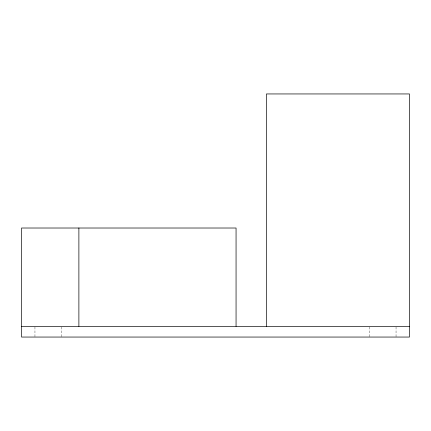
<?xml version="1.0" encoding="UTF-8"?>
<svg xmlns="http://www.w3.org/2000/svg" width="431" height="431" viewBox="0 0 431 431"><rect width="100%" height="100%" fill="white"/><g stroke="black" fill="none" stroke-linecap="round" stroke-linejoin="round"><path stroke-width="0.32" stroke-dasharray="2.15 1.62" d="M396.046 327L396.046 337.053M369.232 327L369.232 337.053M61.768 327L61.768 337.053M34.954 327L34.954 337.053"/><path stroke-width="0.65" d="M21.55 326.326L409.45 326.326M266.444 326.326L266.444 93.947L409.45 93.947L409.45 337.053L21.55 337.053L21.55 228.015L236.059 228.015L236.059 326.326M78.884 228.015L78.884 326.326"/></g></svg>
